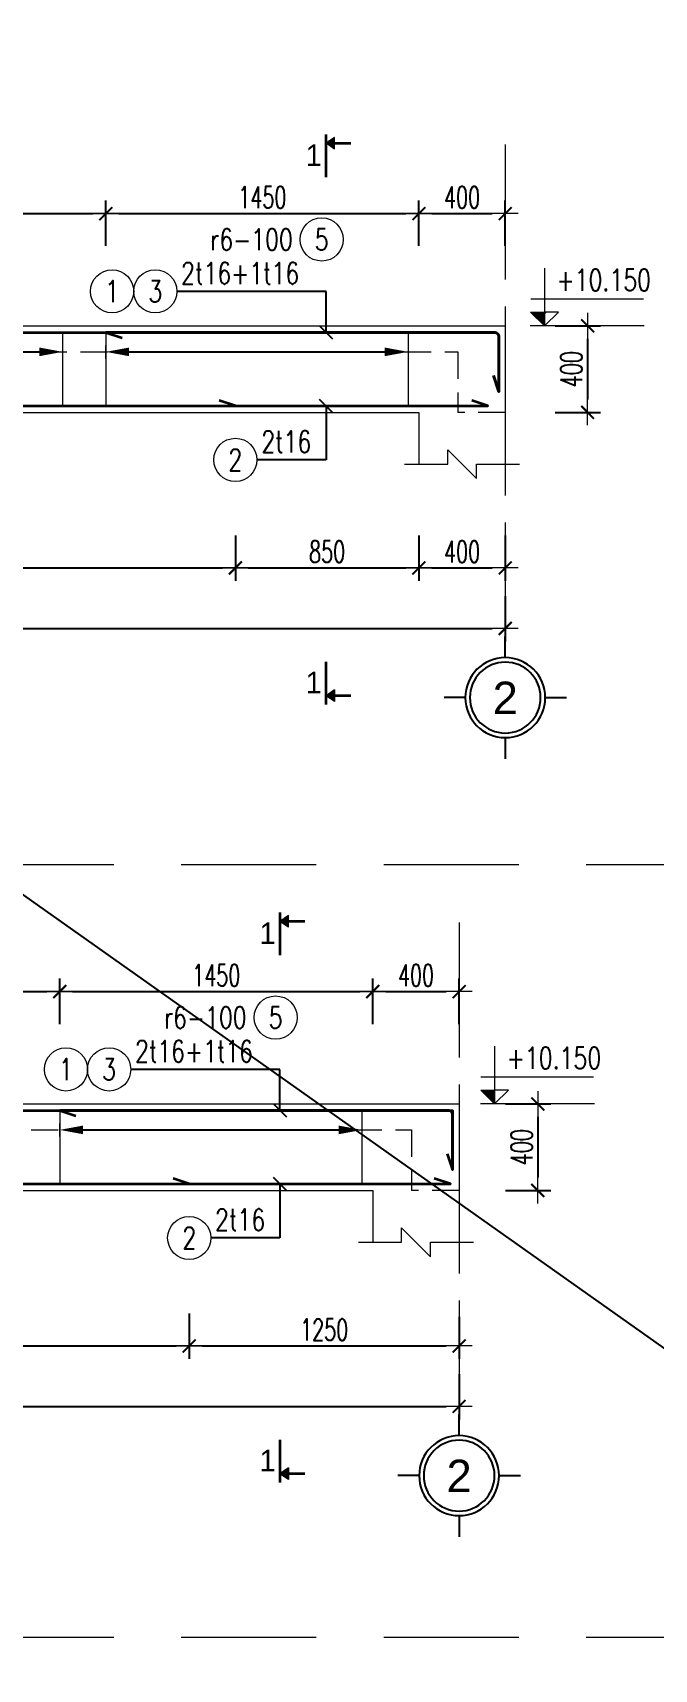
# Model space of a CAD drawing. Header units: millimetres. Extents: x -529861 to -223882, y -171969 to 61504.
# Drawn here: x -399570 to -396691, y -89836 to -82263 of the extents above; entities that cross this region are included whole.
import ezdxf
from ezdxf.enums import TextEntityAlignment as Align

# ---------------------------------------------------------------- set-up
doc = ezdxf.new("R2010")
doc.units = ezdxf.units.MM
doc.header["$LTSCALE"] = 5000
doc.linetypes.add('CENTER', pattern=[2, 1.25, -0.25, 0.25, -0.25])
doc.linetypes.add('HIDDEN', pattern=[0.375, 0.25, -0.125])
doc.layers.get('Defpoints').update_dxf_attribs({"color": 143})
for name, color, linetype, lineweight in [('dim', 8, 'Continuous', 18), ('kata_dim', 8, 'Continuous', 15), ('kata_grid', 8, 'CENTER', 5), ('kata_net khuat', 9, 'HIDDEN', 5), ('kata_net manh', 8, 'Continuous', 5), ('kata_net thay', 4, 'Continuous', 20), ('kata_text', 7, 'Continuous', 30), ('kata_thep chu', 1, 'Continuous', 35), ('kata_thep dai', 220, 'Continuous', 20), ('S-dims', 8, 'Continuous', 18)]:
    doc.layers.add(name, color=color, linetype=linetype, lineweight=lineweight)
doc.layers.add('KCS_Plotter', color=11, linetype='Continuous', plot=False)
doc.layers.add('text', color=255, linetype='Continuous')
doc.styles.add('AVANH', font='')
doc.styles.add('General text 1', font='')
doc.styles.add('kata_text', font='arial.ttf', dxfattribs={"width": 0.8})
doc.styles.add('vnsimpli', font='vnsimli.shx', dxfattribs={"width": 0.65})
doc.styles.get('AVANH').set_extended_font_data('.VnArialH')
doc.styles.get('General text 1').set_extended_font_data('.VnAvantH')
doc.dimstyles.new('kata_dim_40', dxfattribs={"dimscale": 40, "dimtxt": 2.5, "dimasz": 1.5, "dimexe": 1.5, "dimexo": 2.5, "dimtad": 1, "dimdec": 0, "dimzin": 0, "dimdsep": 46, "dimtxsty": 'vnsimpli', "dimblk": 'kata_block_ArchTick', "dimcen": 0.09, "dimdle": 1.2, "dimclrd": 8, "dimclre": 8, "dimclrt": 3, "dimadec": 0, "dimazin": 0, "dimtfac": 1, "dimtdec": 0, "dimtix": 1, "dimtofl": 0, "dimtmove": 0, "dimatfit": 3, "dimfxl": 3.75, "dimfxlon": 1, "dimtolj": 1, "dimtzin": 0, "dimarcsym": 0})
doc.dimstyles.new('kata_rai_thep', dxfattribs={"dimtxt": 2, "dimasz": 1, "dimexe": 0, "dimexo": 0, "dimtad": 1, "dimdec": 0, "dimzin": 12, "dimdsep": 46, "dimtxsty": 'kata_text', "dimblk": 'kata_block_RUNTIC', "dimcen": 0, "dimse1": 1, "dimse2": 1, "dimclrd": 6, "dimclre": 6, "dimclrt": 7, "dimadec": 0, "dimazin": 3, "dimtfac": 1, "dimtdec": 0, "dimtmove": 2, "dimatfit": 3, "dimldrblk": 'kata_block_LEADERTIC', "dimfxl": 1, "dimtolj": 1, "dimtzin": 0, "dimlwd": -1, "dimlwe": -1, "dimarcsym": 0})

# ---------------------------------------------------------------- blocks, each defined once
blk = doc.blocks.new('kata_block_ArchTick')
at = {"color": 8}
blk.add_line((1, 0), (-1, 0), dxfattribs=at)
at = {"color": 8, "const_width": 0.15}
blk.add_lwpolyline([(-0.5, -0.5), (0.5, 0.5)], dxfattribs=at)
blk = doc.blocks.new('*D439')
at = {"layer": 'Defpoints', "color": 0, "linetype": 'ByBlock', "ltscale": 1500, "transparency": 16777216}
for p in [(-397381.6, -83099.6), (-397781.6, -83619.6), (-397381.6, -83619.6)]:
    blk.add_point(p, dxfattribs=at)
at = {"layer": 'kata_dim', "color": 8, "linetype": 'ByBlock', "lineweight": -2, "ltscale": 1500, "transparency": 16777216}
for p, q in [((-397781.6, -83249.6), (-397781.6, -83039.6)), ((-397381.6, -83249.6), (-397381.6, -83039.6)), ((-397721.6, -83099.6), (-397441.6, -83099.6))]:
    blk.add_line(p, q, dxfattribs=at)
at = {"layer": 'kata_dim', "color": 8, "linetype": 'ByBlock', "lineweight": -2, "ltscale": 1500, "transparency": 16777216, "xscale": 60, "yscale": 60, "zscale": 60, "rotation": 180}
blk.add_blockref('kata_block_ArchTick', (-397781.6, -83099.6), dxfattribs=at)
at = {"layer": 'kata_dim', "color": 8, "linetype": 'ByBlock', "lineweight": -2, "ltscale": 1500, "transparency": 16777216, "xscale": 60, "yscale": 60, "zscale": 60}
blk.add_blockref('kata_block_ArchTick', (-397381.6, -83099.6), dxfattribs=at)
at = {"layer": 'kata_dim', "color": 3, "linetype": 'ByBlock', "ltscale": 1500, "transparency": 16777216, "insert": (-397581.6, -83024.6), "char_height": 100, "attachment_point": 5, "style": 'vnsimpli'}
blk.add_mtext('\\A1;400', dxfattribs=at)
blk = doc.blocks.new('*D441')
at = {"layer": 'Defpoints', "color": 0, "linetype": 'ByBlock', "ltscale": 1500, "transparency": 16777216}
for p in [(-399231.6, -83099.6), (-402031.6, -83619.6), (-399231.6, -83619.6)]:
    blk.add_point(p, dxfattribs=at)
at = {"layer": 'kata_dim', "color": 8, "linetype": 'ByBlock', "lineweight": -2, "ltscale": 1500, "transparency": 16777216}
for p, q in [((-402031.6, -83249.6), (-402031.6, -83039.6)), ((-399231.6, -83249.6), (-399231.6, -83039.6)), ((-401971.6, -83099.6), (-399291.6, -83099.6))]:
    blk.add_line(p, q, dxfattribs=at)
at = {"layer": 'kata_dim', "color": 8, "linetype": 'ByBlock', "lineweight": -2, "ltscale": 1500, "transparency": 16777216, "xscale": 60, "yscale": 60, "zscale": 60, "rotation": 180}
blk.add_blockref('kata_block_ArchTick', (-402031.6, -83099.6), dxfattribs=at)
at = {"layer": 'kata_dim', "color": 8, "linetype": 'ByBlock', "lineweight": -2, "ltscale": 1500, "transparency": 16777216, "xscale": 60, "yscale": 60, "zscale": 60}
blk.add_blockref('kata_block_ArchTick', (-399231.6, -83099.6), dxfattribs=at)
at = {"layer": 'kata_dim', "color": 3, "linetype": 'ByBlock', "ltscale": 1500, "transparency": 16777216, "insert": (-400631.6, -83024.6), "char_height": 100, "attachment_point": 5, "style": 'vnsimpli'}
blk.add_mtext('\\A1;2800', dxfattribs=at)
blk = doc.blocks.new('*D442')
at = {"layer": 'Defpoints', "color": 0, "linetype": 'ByBlock', "ltscale": 1500, "transparency": 16777216}
for p in [(-397781.6, -83099.6), (-399231.6, -83619.6), (-397781.6, -83619.6)]:
    blk.add_point(p, dxfattribs=at)
at = {"layer": 'kata_dim', "color": 8, "linetype": 'ByBlock', "lineweight": -2, "ltscale": 1500, "transparency": 16777216}
for p, q in [((-399231.6, -83249.6), (-399231.6, -83039.6)), ((-397781.6, -83249.6), (-397781.6, -83039.6)), ((-399171.6, -83099.6), (-397841.6, -83099.6))]:
    blk.add_line(p, q, dxfattribs=at)
at = {"layer": 'kata_dim', "color": 8, "linetype": 'ByBlock', "lineweight": -2, "ltscale": 1500, "transparency": 16777216, "xscale": 60, "yscale": 60, "zscale": 60, "rotation": 180}
blk.add_blockref('kata_block_ArchTick', (-399231.6, -83099.6), dxfattribs=at)
at = {"layer": 'kata_dim', "color": 8, "linetype": 'ByBlock', "lineweight": -2, "ltscale": 1500, "transparency": 16777216, "xscale": 60, "yscale": 60, "zscale": 60}
blk.add_blockref('kata_block_ArchTick', (-397781.6, -83099.6), dxfattribs=at)
at = {"layer": 'kata_dim', "color": 3, "linetype": 'ByBlock', "ltscale": 1500, "transparency": 16777216, "insert": (-398506.6, -83024.6), "char_height": 100, "attachment_point": 5, "style": 'vnsimpli'}
blk.add_mtext('\\A1;1450', dxfattribs=at)
blk = doc.blocks.new('*D443')
at = {"layer": 'Defpoints', "color": 0, "linetype": 'ByBlock', "ltscale": 1500, "transparency": 16777216}
for p in [(-397314.9, -83619.6), (-397314.9, -84019.6), (-396999.9, -84019.6)]:
    blk.add_point(p, dxfattribs=at)
at = {"layer": 'kata_dim', "color": 8, "linetype": 'ByBlock', "lineweight": -2, "ltscale": 1500, "transparency": 16777216}
for p, q in [((-397149.9, -83619.6), (-396939.9, -83619.6)), ((-396999.9, -83679.6), (-396999.9, -83959.6)), ((-397149.9, -84019.6), (-396939.9, -84019.6))]:
    blk.add_line(p, q, dxfattribs=at)
at = {"layer": 'kata_dim', "color": 8, "linetype": 'ByBlock', "lineweight": -2, "ltscale": 1500, "transparency": 16777216, "xscale": 60, "yscale": 60, "zscale": 60}
for p, rotation in [((-396999.9, -83619.6), 90), ((-396999.9, -84019.6), 270)]:
    blk.add_blockref('kata_block_ArchTick', p, dxfattribs=dict(at, rotation=rotation))
at = {"layer": 'kata_dim', "color": 3, "linetype": 'ByBlock', "ltscale": 1500, "transparency": 16777216, "insert": (-397074.9, -83819.6), "char_height": 100, "attachment_point": 5, "rotation": 90, "style": 'vnsimpli'}
blk.add_mtext('\\A1;400', dxfattribs=at)
blk = doc.blocks.new('kata_block_CT')
at = {"layer": 'S-dims', "linetype": 'ByBlock', "ltscale": 1500}
blk.add_hatch(color=256, dxfattribs=at).paths.add_polyline_path([(0, 1.6), (-1.61, 1.6), (0, 0)])
h = blk.add_hatch(dxfattribs=at)
h.set_pattern_fill('ANSI31', color=256, scale=1.406, style=0)
h.paths.add_polyline_path([(0, 1.6), (0, 0), (1.61, 1.6)])
for p, q in [((-1.59, 3.14), (11.47, 3.14)), ((11.56, 0), (-1.64, 0))]:
    blk.add_line(p, q, dxfattribs=at)
for points in [[(0, 6.69), (0, 0)], [(0, 0), (-1.61, 1.6), (0, 1.6)], [(0, 0), (1.61, 1.6), (0, 1.6)]]:
    blk.add_lwpolyline(points, dxfattribs=at)
at = {"layer": 'S-dims', "color": 3, "style": 'vnsimpli', "width": 0.75}
blk.add_attdef('CT', (1.41, 4.07), '', height=2.5, dxfattribs=at)
blk = doc.blocks.new('*D444')
at = {"layer": 'Defpoints', "color": 0, "linetype": 'ByBlock', "ltscale": 1500, "transparency": 16777216}
for p in [(-403881.6, -84019.6), (-397381.6, -84019.6), (-397381.6, -85019.6)]:
    blk.add_point(p, dxfattribs=at)
at = {"layer": 'kata_dim', "color": 8, "linetype": 'ByBlock', "lineweight": -2, "ltscale": 1500, "transparency": 16777216}
for p, q in [((-403881.6, -84869.6), (-403881.6, -85079.6)), ((-397381.6, -84869.6), (-397381.6, -85079.6)), ((-403821.6, -85019.6), (-397441.6, -85019.6))]:
    blk.add_line(p, q, dxfattribs=at)
at = {"layer": 'kata_dim', "color": 8, "linetype": 'ByBlock', "lineweight": -2, "ltscale": 1500, "transparency": 16777216, "xscale": 60, "yscale": 60, "zscale": 60, "rotation": 180}
blk.add_blockref('kata_block_ArchTick', (-403881.6, -85019.6), dxfattribs=at)
at = {"layer": 'kata_dim', "color": 8, "linetype": 'ByBlock', "lineweight": -2, "ltscale": 1500, "transparency": 16777216, "xscale": 60, "yscale": 60, "zscale": 60}
blk.add_blockref('kata_block_ArchTick', (-397381.6, -85019.6), dxfattribs=at)
at = {"layer": 'kata_dim', "color": 3, "linetype": 'ByBlock', "ltscale": 1500, "transparency": 16777216, "insert": (-400631.6, -84944.6), "char_height": 100, "attachment_point": 5, "style": 'vnsimpli'}
blk.add_mtext('\\A1;6500', dxfattribs=at)
blk = doc.blocks.new('*D447')
at = {"layer": 'Defpoints', "color": 0, "linetype": 'ByBlock', "ltscale": 1500, "transparency": 16777216}
for p in [(-402631.6, -84019.6), (-398631.6, -84019.6), (-398631.6, -84739.6)]:
    blk.add_point(p, dxfattribs=at)
at = {"layer": 'kata_dim', "color": 8, "linetype": 'ByBlock', "lineweight": -2, "ltscale": 1500, "transparency": 16777216}
for p, q in [((-402631.6, -84589.6), (-402631.6, -84799.6)), ((-398631.6, -84589.6), (-398631.6, -84799.6)), ((-402571.6, -84739.6), (-398691.6, -84739.6))]:
    blk.add_line(p, q, dxfattribs=at)
at = {"layer": 'kata_dim', "color": 8, "linetype": 'ByBlock', "lineweight": -2, "ltscale": 1500, "transparency": 16777216, "xscale": 60, "yscale": 60, "zscale": 60, "rotation": 180}
blk.add_blockref('kata_block_ArchTick', (-402631.6, -84739.6), dxfattribs=at)
at = {"layer": 'kata_dim', "color": 8, "linetype": 'ByBlock', "lineweight": -2, "ltscale": 1500, "transparency": 16777216, "xscale": 60, "yscale": 60, "zscale": 60}
blk.add_blockref('kata_block_ArchTick', (-398631.6, -84739.6), dxfattribs=at)
at = {"layer": 'kata_dim', "color": 3, "linetype": 'ByBlock', "ltscale": 1500, "transparency": 16777216, "insert": (-400631.6, -84664.6), "char_height": 100, "attachment_point": 5, "style": 'vnsimpli'}
blk.add_mtext('\\A1;4000', dxfattribs=at)
blk = doc.blocks.new('*D448')
at = {"layer": 'Defpoints', "color": 0, "linetype": 'ByBlock', "ltscale": 1500, "transparency": 16777216}
for p in [(-398631.6, -84019.6), (-397781.6, -84019.6), (-397781.6, -84739.6)]:
    blk.add_point(p, dxfattribs=at)
at = {"layer": 'kata_dim', "color": 8, "linetype": 'ByBlock', "lineweight": -2, "ltscale": 1500, "transparency": 16777216}
for p, q in [((-398631.6, -84589.6), (-398631.6, -84799.6)), ((-397781.6, -84589.6), (-397781.6, -84799.6)), ((-398571.6, -84739.6), (-397841.6, -84739.6))]:
    blk.add_line(p, q, dxfattribs=at)
at = {"layer": 'kata_dim', "color": 8, "linetype": 'ByBlock', "lineweight": -2, "ltscale": 1500, "transparency": 16777216, "xscale": 60, "yscale": 60, "zscale": 60, "rotation": 180}
blk.add_blockref('kata_block_ArchTick', (-398631.6, -84739.6), dxfattribs=at)
at = {"layer": 'kata_dim', "color": 8, "linetype": 'ByBlock', "lineweight": -2, "ltscale": 1500, "transparency": 16777216, "xscale": 60, "yscale": 60, "zscale": 60}
blk.add_blockref('kata_block_ArchTick', (-397781.6, -84739.6), dxfattribs=at)
at = {"layer": 'kata_dim', "color": 3, "linetype": 'ByBlock', "ltscale": 1500, "transparency": 16777216, "insert": (-398206.6, -84664.6), "char_height": 100, "attachment_point": 5, "style": 'vnsimpli'}
blk.add_mtext('\\A1;850', dxfattribs=at)
blk = doc.blocks.new('*D449')
at = {"layer": 'Defpoints', "color": 0, "linetype": 'ByBlock', "ltscale": 1500, "transparency": 16777216}
for p in [(-397781.6, -84019.6), (-397381.6, -84019.6), (-397381.6, -84739.6)]:
    blk.add_point(p, dxfattribs=at)
at = {"layer": 'kata_dim', "color": 8, "linetype": 'ByBlock', "lineweight": -2, "ltscale": 1500, "transparency": 16777216}
for p, q in [((-397781.6, -84589.6), (-397781.6, -84799.6)), ((-397381.6, -84589.6), (-397381.6, -84799.6)), ((-397721.6, -84739.6), (-397441.6, -84739.6))]:
    blk.add_line(p, q, dxfattribs=at)
at = {"layer": 'kata_dim', "color": 8, "linetype": 'ByBlock', "lineweight": -2, "ltscale": 1500, "transparency": 16777216, "xscale": 60, "yscale": 60, "zscale": 60, "rotation": 180}
blk.add_blockref('kata_block_ArchTick', (-397781.6, -84739.6), dxfattribs=at)
at = {"layer": 'kata_dim', "color": 8, "linetype": 'ByBlock', "lineweight": -2, "ltscale": 1500, "transparency": 16777216, "xscale": 60, "yscale": 60, "zscale": 60}
blk.add_blockref('kata_block_ArchTick', (-397381.6, -84739.6), dxfattribs=at)
at = {"layer": 'kata_dim', "color": 3, "linetype": 'ByBlock', "ltscale": 1500, "transparency": 16777216, "insert": (-397581.6, -84664.6), "char_height": 100, "attachment_point": 5, "style": 'vnsimpli'}
blk.add_mtext('\\A1;400', dxfattribs=at)
blk = doc.blocks.new('kata_block_GRID')
at = {"layer": 'dim', "color": 250, "linetype": 'Continuous', "lineweight": -3}
for p, q in [((0, 4.62), (0, 7.08)), ((-4.63, 0), (-7.09, 0)), ((4.63, 0), (7.09, 0)), ((0, -4.63), (0, -7.09))]:
    blk.add_line(p, q, dxfattribs=at)
at = {"layer": 'dim', "color": 250, "linetype": 'Continuous', "lineweight": -3, "extrusion": (0, 0, -1)}
blk.add_ellipse((0, 0), major_axis=(-4.63, 0), ratio=1, start_param=3.141414, end_param=9.424599, dxfattribs=at)
at = {"layer": 'dim', "color": 9, "linetype": 'Continuous', "lineweight": -3, "extrusion": (0, 0, -1)}
blk.add_ellipse((0, 0), major_axis=(-4.1, 0), ratio=1, start_param=3.140844, end_param=9.424029, dxfattribs=at)
at = {"layer": 'text', "color": 33, "style": 'AVANH'}
blk.add_attdef('GRID', text='', height=3.75, dxfattribs=at).set_placement((0, 0), align=Align.MIDDLE)
blk = doc.blocks.new('kata_block_RUNTIC')
at = {"layer": 'kata_dim', "color": 6}
blk.add_line((0, 0.75), (0, -0.75), dxfattribs=at)
blk.add_lwpolyline([(0, 0, 0, 1, 0), (-2.7, 0, 1, 1, 0)], format="xyseb", dxfattribs=at)
blk = doc.blocks.new('*D451')
at = {"layer": 'Defpoints', "color": 6, "linetype": 'ByBlock', "ltscale": 1500, "transparency": 16777216}
blk.add_line((-401791.6, -83739.6), (-399471.6, -83739.6), dxfattribs=at)
at = {"layer": 'Defpoints', "color": 0, "linetype": 'ByBlock', "ltscale": 1500, "transparency": 16777216}
for p in [(-401831.6, -83739.6), (-399431.6, -83739.6), (-399431.6, -83739.6)]:
    blk.add_point(p, dxfattribs=at)
at = {"layer": 'Defpoints', "color": 6, "linetype": 'ByBlock', "ltscale": 1500, "transparency": 16777216, "xscale": 40, "yscale": 40, "zscale": 40, "rotation": 180}
blk.add_blockref('kata_block_RUNTIC', (-401831.6, -83739.6), dxfattribs=at)
at = {"layer": 'Defpoints', "color": 6, "linetype": 'ByBlock', "ltscale": 1500, "transparency": 16777216, "xscale": 40, "yscale": 40, "zscale": 40}
blk.add_blockref('kata_block_RUNTIC', (-399431.6, -83739.6), dxfattribs=at)
blk = doc.blocks.new('kata_block_LEADERTIC')
at = {"layer": 'kata_dim', "color": 6}
blk.add_lwpolyline([(0, 0, 0, 1, 0), (-2.7, 0, 1, 1, 0)], format="xyseb", dxfattribs=at)
blk = doc.blocks.new('*D452')
at = {"layer": 'Defpoints', "color": 6, "linetype": 'ByBlock', "ltscale": 1500, "transparency": 16777216}
blk.add_line((-399191.6, -83739.6), (-397871.6, -83739.6), dxfattribs=at)
at = {"layer": 'Defpoints', "color": 0, "linetype": 'ByBlock', "ltscale": 1500, "transparency": 16777216}
for p in [(-399231.6, -83739.6), (-397831.6, -83739.6), (-397831.6, -83739.6)]:
    blk.add_point(p, dxfattribs=at)
at = {"layer": 'Defpoints', "color": 6, "linetype": 'ByBlock', "ltscale": 1500, "transparency": 16777216, "xscale": 40, "yscale": 40, "zscale": 40, "rotation": 180}
blk.add_blockref('kata_block_RUNTIC', (-399231.6, -83739.6), dxfattribs=at)
at = {"layer": 'Defpoints', "color": 6, "linetype": 'ByBlock', "ltscale": 1500, "transparency": 16777216, "xscale": 40, "yscale": 40, "zscale": 40}
blk.add_blockref('kata_block_RUNTIC', (-397831.6, -83739.6), dxfattribs=at)
blk = doc.blocks.new('*U66')
for centre in [(-7.5, 0), (-2.5, 0)]:
    blk.add_circle(centre, 2.5)
at = {"layer": 'kata_text', "color": 3, "style": 'vnsimpli', "width": 0.75}
blk.add_attdef('DK1', (0.5, 0.85), '', height=2.5, dxfattribs=at)
at = {"layer": 'kata_text', "color": 7, "style": 'vnsimpli', "width": 0.75}
for tag, p in [('SH1', (-7.5, 0)), ('SH2', (-2.5, 0))]:
    blk.add_attdef(tag, text='', height=2.5, dxfattribs=at).set_placement(p, align=Align.MIDDLE)
blk = doc.blocks.new('*U68')
blk.add_circle((-2.5, 0), 2.5)
at = {"layer": 'kata_text', "color": 3, "style": 'vnsimpli', "width": 0.75}
blk.add_attdef('DK1', (0.5, 0.85), '', height=2.5, dxfattribs=at)
at = {"layer": 'kata_text', "color": 7, "style": 'vnsimpli', "width": 0.75}
blk.add_attdef('SH2', text='', height=2.5, dxfattribs=at).set_placement((-2.5, 0), align=Align.MIDDLE)
blk = doc.blocks.new('*U87')
blk.add_circle((2.5, 0), 2.5)
at = {"layer": 'kata_text', "color": 3, "style": 'vnsimpli', "width": 0.75}
blk.add_attdef('DKKC2', text='', height=2.5, dxfattribs=at).set_placement((-0.85, -1.25), align=Align.RIGHT)
at = {"layer": 'kata_text', "color": 7, "style": 'vnsimpli', "width": 0.75}
blk.add_attdef('SH3', text='', height=2.5, dxfattribs=at).set_placement((2.5, 0), align=Align.MIDDLE)
blk = doc.blocks.new('kata_block_SECBAL')
blk.add_hatch(color=2).paths.add_polyline_path([(0.99, 3.81), (0, 3.13), (0.99, 2.46)])
at = {"color": 2}
for p, q in [((0.99, 3.81), (0, 3.13)), ((0.99, 2.46), (0.99, 3.81)), ((0.99, 2.46), (0, 3.13))]:
    blk.add_line(p, q, dxfattribs=at)
at = {"color": 2, "const_width": 0.3}
for points in [[(0, -0.8), (0, 4.16)], [(0.99, 3.13), (2.89, 3.13)]]:
    blk.add_lwpolyline(points, dxfattribs=at)
at = {"color": 2, "linetype": 'ByBlock', "lineweight": -2, "style": 'General text 1'}
blk.add_attdef('DETAIL', text='', height=2.5, dxfattribs=at).set_placement((-0.5, 1.75), align=Align.MIDDLE_RIGHT)
blk = doc.blocks.new('*U88')
blk.add_hatch(color=2).paths.add_polyline_path([(0.99, -0.45), (0, 0.22), (0.99, 0.9)])
at = {"color": 2}
for p, q in [((0.99, 0.9), (0, 0.22)), ((0.99, -0.45), (0, 0.22)), ((0.99, 0.9), (0.99, -0.45))]:
    blk.add_line(p, q, dxfattribs=at)
at = {"color": 2, "const_width": 0.3}
for points in [[(0, 4.16), (0, -0.8)], [(0.99, 0.22), (2.89, 0.22)]]:
    blk.add_lwpolyline(points, dxfattribs=at)
at = {"color": 2, "linetype": 'ByBlock', "lineweight": -2, "style": 'General text 1'}
blk.add_attdef('DETAIL', text='', height=2.5, dxfattribs=at).set_placement((-0.5, 1.75), align=Align.MIDDLE_RIGHT)
blk = doc.blocks.new('*D463')
at = {"layer": 'Defpoints', "color": 0, "linetype": 'ByBlock', "ltscale": 1500, "transparency": 16777216}
for p in [(-397595.2, -86700.2), (-397995.2, -87220.2), (-397595.2, -87220.2)]:
    blk.add_point(p, dxfattribs=at)
at = {"layer": 'kata_dim', "color": 8, "linetype": 'ByBlock', "lineweight": -2, "ltscale": 1500, "transparency": 16777216}
for p, q in [((-397995.2, -86850.2), (-397995.2, -86640.2)), ((-397595.2, -86850.2), (-397595.2, -86640.2)), ((-397935.2, -86700.2), (-397655.2, -86700.2))]:
    blk.add_line(p, q, dxfattribs=at)
at = {"layer": 'kata_dim', "color": 8, "linetype": 'ByBlock', "lineweight": -2, "ltscale": 1500, "transparency": 16777216, "xscale": 60, "yscale": 60, "zscale": 60, "rotation": 180}
blk.add_blockref('kata_block_ArchTick', (-397995.2, -86700.2), dxfattribs=at)
at = {"layer": 'kata_dim', "color": 8, "linetype": 'ByBlock', "lineweight": -2, "ltscale": 1500, "transparency": 16777216, "xscale": 60, "yscale": 60, "zscale": 60}
blk.add_blockref('kata_block_ArchTick', (-397595.2, -86700.2), dxfattribs=at)
at = {"layer": 'kata_dim', "color": 3, "linetype": 'ByBlock', "ltscale": 1500, "transparency": 16777216, "insert": (-397795.2, -86625.2), "char_height": 100, "attachment_point": 5, "style": 'vnsimpli'}
blk.add_mtext('\\A1;400', dxfattribs=at)
blk = doc.blocks.new('*D465')
at = {"layer": 'Defpoints', "color": 0, "linetype": 'ByBlock', "ltscale": 1500, "transparency": 16777216}
for p in [(-399445.2, -86700.2), (-401485.2, -87220.2), (-399445.2, -87220.2)]:
    blk.add_point(p, dxfattribs=at)
at = {"layer": 'kata_dim', "color": 8, "linetype": 'ByBlock', "lineweight": -2, "ltscale": 1500, "transparency": 16777216}
for p, q in [((-401485.2, -86850.2), (-401485.2, -86640.2)), ((-399445.2, -86850.2), (-399445.2, -86640.2)), ((-401425.2, -86700.2), (-399505.2, -86700.2))]:
    blk.add_line(p, q, dxfattribs=at)
at = {"layer": 'kata_dim', "color": 8, "linetype": 'ByBlock', "lineweight": -2, "ltscale": 1500, "transparency": 16777216, "xscale": 60, "yscale": 60, "zscale": 60, "rotation": 180}
blk.add_blockref('kata_block_ArchTick', (-401485.2, -86700.2), dxfattribs=at)
at = {"layer": 'kata_dim', "color": 8, "linetype": 'ByBlock', "lineweight": -2, "ltscale": 1500, "transparency": 16777216, "xscale": 60, "yscale": 60, "zscale": 60}
blk.add_blockref('kata_block_ArchTick', (-399445.2, -86700.2), dxfattribs=at)
at = {"layer": 'kata_dim', "color": 3, "linetype": 'ByBlock', "ltscale": 1500, "transparency": 16777216, "insert": (-400465.2, -86625.2), "char_height": 100, "attachment_point": 5, "style": 'vnsimpli'}
blk.add_mtext('\\A1;2040', dxfattribs=at)
blk = doc.blocks.new('*D466')
at = {"layer": 'Defpoints', "color": 0, "linetype": 'ByBlock', "ltscale": 1500, "transparency": 16777216}
for p in [(-397995.2, -86700.2), (-399445.2, -87220.2), (-397995.2, -87220.2)]:
    blk.add_point(p, dxfattribs=at)
at = {"layer": 'kata_dim', "color": 8, "linetype": 'ByBlock', "lineweight": -2, "ltscale": 1500, "transparency": 16777216}
for p, q in [((-399445.2, -86850.2), (-399445.2, -86640.2)), ((-397995.2, -86850.2), (-397995.2, -86640.2)), ((-399385.2, -86700.2), (-398055.2, -86700.2))]:
    blk.add_line(p, q, dxfattribs=at)
at = {"layer": 'kata_dim', "color": 8, "linetype": 'ByBlock', "lineweight": -2, "ltscale": 1500, "transparency": 16777216, "xscale": 60, "yscale": 60, "zscale": 60, "rotation": 180}
blk.add_blockref('kata_block_ArchTick', (-399445.2, -86700.2), dxfattribs=at)
at = {"layer": 'kata_dim', "color": 8, "linetype": 'ByBlock', "lineweight": -2, "ltscale": 1500, "transparency": 16777216, "xscale": 60, "yscale": 60, "zscale": 60}
blk.add_blockref('kata_block_ArchTick', (-397995.2, -86700.2), dxfattribs=at)
at = {"layer": 'kata_dim', "color": 3, "linetype": 'ByBlock', "ltscale": 1500, "transparency": 16777216, "insert": (-398720.2, -86625.2), "char_height": 100, "attachment_point": 5, "style": 'vnsimpli'}
blk.add_mtext('\\A1;1450', dxfattribs=at)
blk = doc.blocks.new('*D467')
at = {"layer": 'Defpoints', "color": 0, "linetype": 'ByBlock', "ltscale": 1500, "transparency": 16777216}
for p in [(-397533.9, -87220.2), (-397533.9, -87620.2), (-397231, -87620.2)]:
    blk.add_point(p, dxfattribs=at)
at = {"layer": 'kata_dim', "color": 8, "linetype": 'ByBlock', "lineweight": -2, "ltscale": 1500, "transparency": 16777216}
for p, q in [((-397381, -87220.2), (-397171, -87220.2)), ((-397231, -87280.2), (-397231, -87560.2)), ((-397381, -87620.2), (-397171, -87620.2))]:
    blk.add_line(p, q, dxfattribs=at)
at = {"layer": 'kata_dim', "color": 8, "linetype": 'ByBlock', "lineweight": -2, "ltscale": 1500, "transparency": 16777216, "xscale": 60, "yscale": 60, "zscale": 60}
for p, rotation in [((-397231, -87220.2), 90), ((-397231, -87620.2), 270)]:
    blk.add_blockref('kata_block_ArchTick', p, dxfattribs=dict(at, rotation=rotation))
at = {"layer": 'kata_dim', "color": 3, "linetype": 'ByBlock', "ltscale": 1500, "transparency": 16777216, "insert": (-397306, -87420.2), "char_height": 100, "attachment_point": 5, "rotation": 90, "style": 'vnsimpli'}
blk.add_mtext('\\A1;400', dxfattribs=at)
blk = doc.blocks.new('*D468')
at = {"layer": 'Defpoints', "color": 0, "linetype": 'ByBlock', "ltscale": 1500, "transparency": 16777216}
for p in [(-404095.2, -87620.2), (-397595.2, -87620.2), (-397595.2, -88620.2)]:
    blk.add_point(p, dxfattribs=at)
at = {"layer": 'kata_dim', "color": 8, "linetype": 'ByBlock', "lineweight": -2, "ltscale": 1500, "transparency": 16777216}
for p, q in [((-404095.2, -88470.2), (-404095.2, -88680.2)), ((-397595.2, -88470.2), (-397595.2, -88680.2)), ((-404035.2, -88620.2), (-397655.2, -88620.2))]:
    blk.add_line(p, q, dxfattribs=at)
at = {"layer": 'kata_dim', "color": 8, "linetype": 'ByBlock', "lineweight": -2, "ltscale": 1500, "transparency": 16777216, "xscale": 60, "yscale": 60, "zscale": 60, "rotation": 180}
blk.add_blockref('kata_block_ArchTick', (-404095.2, -88620.2), dxfattribs=at)
at = {"layer": 'kata_dim', "color": 8, "linetype": 'ByBlock', "lineweight": -2, "ltscale": 1500, "transparency": 16777216, "xscale": 60, "yscale": 60, "zscale": 60}
blk.add_blockref('kata_block_ArchTick', (-397595.2, -88620.2), dxfattribs=at)
at = {"layer": 'kata_dim', "color": 3, "linetype": 'ByBlock', "ltscale": 1500, "transparency": 16777216, "insert": (-400845.2, -88545.2), "char_height": 100, "attachment_point": 5, "style": 'vnsimpli'}
blk.add_mtext('\\A1;6500', dxfattribs=at)
blk = doc.blocks.new('*D457')
at = {"layer": 'Defpoints', "color": 0, "linetype": 'ByBlock', "ltscale": 1500, "transparency": 16777216}
for p in [(-402845.2, -87620.2), (-398845.2, -87620.2), (-398845.2, -88340.2)]:
    blk.add_point(p, dxfattribs=at)
at = {"layer": 'kata_dim', "color": 8, "linetype": 'ByBlock', "lineweight": -2, "ltscale": 1500, "transparency": 16777216}
for p, q in [((-402845.2, -88190.2), (-402845.2, -88400.2)), ((-398845.2, -88190.2), (-398845.2, -88400.2)), ((-402785.2, -88340.2), (-398905.2, -88340.2))]:
    blk.add_line(p, q, dxfattribs=at)
at = {"layer": 'kata_dim', "color": 8, "linetype": 'ByBlock', "lineweight": -2, "ltscale": 1500, "transparency": 16777216, "xscale": 60, "yscale": 60, "zscale": 60, "rotation": 180}
blk.add_blockref('kata_block_ArchTick', (-402845.2, -88340.2), dxfattribs=at)
at = {"layer": 'kata_dim', "color": 8, "linetype": 'ByBlock', "lineweight": -2, "ltscale": 1500, "transparency": 16777216, "xscale": 60, "yscale": 60, "zscale": 60}
blk.add_blockref('kata_block_ArchTick', (-398845.2, -88340.2), dxfattribs=at)
at = {"layer": 'kata_dim', "color": 3, "linetype": 'ByBlock', "ltscale": 1500, "transparency": 16777216, "insert": (-400845.2, -88265.2), "char_height": 100, "attachment_point": 5, "style": 'vnsimpli'}
blk.add_mtext('\\A1;4000', dxfattribs=at)
blk = doc.blocks.new('*D458')
at = {"layer": 'Defpoints', "color": 0, "linetype": 'ByBlock', "ltscale": 1500, "transparency": 16777216}
for p in [(-398845.2, -87620.2), (-397595.2, -88106), (-397595.2, -88340.2)]:
    blk.add_point(p, dxfattribs=at)
at = {"layer": 'kata_dim', "color": 8, "linetype": 'ByBlock', "lineweight": -2, "ltscale": 1500, "transparency": 16777216}
for p, q in [((-398845.2, -88190.2), (-398845.2, -88400.2)), ((-397595.2, -88206), (-397595.2, -88400.2)), ((-398785.2, -88340.2), (-397655.2, -88340.2))]:
    blk.add_line(p, q, dxfattribs=at)
at = {"layer": 'kata_dim', "color": 8, "linetype": 'ByBlock', "lineweight": -2, "ltscale": 1500, "transparency": 16777216, "xscale": 60, "yscale": 60, "zscale": 60, "rotation": 180}
blk.add_blockref('kata_block_ArchTick', (-398845.2, -88340.2), dxfattribs=at)
at = {"layer": 'kata_dim', "color": 8, "linetype": 'ByBlock', "lineweight": -2, "ltscale": 1500, "transparency": 16777216, "xscale": 60, "yscale": 60, "zscale": 60}
blk.add_blockref('kata_block_ArchTick', (-397595.2, -88340.2), dxfattribs=at)
at = {"layer": 'kata_dim', "color": 3, "linetype": 'ByBlock', "ltscale": 1500, "transparency": 16777216, "insert": (-398220.2, -88265.2), "char_height": 100, "attachment_point": 5, "style": 'vnsimpli'}
blk.add_mtext('\\A1;1250', dxfattribs=at)
blk = doc.blocks.new('*D461')
at = {"layer": 'Defpoints', "color": 6, "linetype": 'ByBlock', "ltscale": 1500, "transparency": 16777216}
blk.add_line((-399405.2, -87340.2), (-398085.2, -87340.2), dxfattribs=at)
at = {"layer": 'Defpoints', "color": 0, "linetype": 'ByBlock', "ltscale": 1500, "transparency": 16777216}
for p in [(-399445.2, -87340.2), (-398045.2, -87340.2), (-398045.2, -87340.2)]:
    blk.add_point(p, dxfattribs=at)
at = {"layer": 'Defpoints', "color": 6, "linetype": 'ByBlock', "ltscale": 1500, "transparency": 16777216, "xscale": 40, "yscale": 40, "zscale": 40, "rotation": 180}
blk.add_blockref('kata_block_RUNTIC', (-399445.2, -87340.2), dxfattribs=at)
at = {"layer": 'Defpoints', "color": 6, "linetype": 'ByBlock', "ltscale": 1500, "transparency": 16777216, "xscale": 40, "yscale": 40, "zscale": 40}
blk.add_blockref('kata_block_RUNTIC', (-398045.2, -87340.2), dxfattribs=at)

msp = doc.modelspace()

# ---------------------------------------------------------------- linework, layer by layer
at = {"layer": 'kata_dim', "linetype": 'ByBlock', "ltscale": 1500}
for points in [[(-397848.27, -84259.6), (-397648.27, -84259.6), (-397648.27, -84192.94), (-397514.93, -84326.27), (-397514.93, -84259.6), (-397314.93, -84259.6)], [(-398061.89, -87860.22), (-397861.89, -87860.22), (-397861.89, -87793.55), (-397728.56, -87926.88), (-397728.56, -87860.22), (-397528.56, -87860.22)]]:
    msp.add_lwpolyline(points, dxfattribs=at)
at = {"layer": 'kata_grid', "ltscale": 0.1}
for p, q in [((-397381.6, -82779.6), (-397381.6, -85059.6)), ((-397595.23, -86380.22), (-397595.23, -88660.22))]:
    msp.add_line(p, q, dxfattribs=at)
at = {"layer": 'kata_net khuat', "ltscale": 0.1}
for p, q in [((-397781.6, -83619.6), (-397381.6, -83619.6)), ((-397381.6, -84019.6), (-397601.6, -84019.6)), ((-397995.23, -87220.22), (-397595.23, -87220.22)), ((-397595.23, -87620.22), (-397815.23, -87620.22))]:
    msp.add_line(p, q, dxfattribs=at)
at = {"layer": 'kata_net khuat', "ltscale": 0.5}
for p, q in [((-404506.87, -86111.61), (-387244.37, -86111.61)), ((-404506.87, -89687.77), (-387244.37, -89687.77))]:
    msp.add_line(p, q, dxfattribs=at)
at = {"layer": 'kata_net khuat', "ltscale": 0.1}
for points in [[(-403661.6, -84019.6), (-403661.6, -83739.6), (-397601.6, -83739.6), (-397601.6, -84019.6)], [(-401265.23, -87340.22), (-397815.23, -87340.22), (-397815.23, -87620.22)]]:
    msp.add_lwpolyline(points, dxfattribs=at)
at = {"layer": 'kata_net thay', "linetype": 'ByBlock', "ltscale": 1500}
for points in [[(-403881.6, -84259.6), (-403881.6, -84019.6), (-403881.6, -84019.6), (-403881.6, -83619.6), (-397381.6, -83619.6), (-397381.6, -84019.6), (-397381.6, -84019.6), (-397381.6, -84259.6)], [(-403481.6, -84259.6), (-403481.6, -84019.6), (-397781.6, -84019.6), (-397781.6, -84259.6)], [(-401485.23, -87220.22), (-397595.23, -87220.22), (-397595.23, -87620.22), (-397595.23, -87620.22), (-397595.23, -87860.22)], [(-403695.23, -87860.22), (-403695.23, -87620.22), (-397995.23, -87620.22), (-397995.23, -87860.22)]]:
    msp.add_lwpolyline(points, dxfattribs=at)
at = {"layer": 'kata_thep chu', "linetype": 'ByBlock', "ltscale": 1500}
for points in [[(-403826.6, -83849.6), (-403851.6, -83924.6), (-403851.6, -83669.6, -0.4142136), (-403831.6, -83649.6), (-397431.6, -83649.6, -0.4142136), (-397411.6, -83669.6), (-397411.6, -83924.6), (-397436.6, -83849.6)], [(-397436.6, -83849.6), (-397411.6, -83924.6), (-397411.6, -83669.6, 0.4142136), (-397431.6, -83649.6), (-399231.6, -83649.6), (-399156.6, -83674.6)], [(-397650.23, -87450.22), (-397625.23, -87525.22), (-397625.23, -87270.22, 0.4142136), (-397645.23, -87250.22), (-399445.23, -87250.22), (-399370.23, -87275.22)]]:
    msp.add_lwpolyline(points, format="xyb", dxfattribs=at)
for points in [[(-403726.6, -83964.6), (-403801.6, -83989.6), (-397461.6, -83989.6), (-397536.6, -83964.6)], [(-402556.6, -83964.6), (-402631.6, -83989.6), (-398631.6, -83989.6), (-398706.6, -83964.6)], [(-404065.23, -87555.22), (-404065.23, -87280.22), (-404065.23, -87280.22), (-401480.71, -87280.22), (-401300.71, -87250.22), (-397625.23, -87250.22), (-397625.23, -87250.22), (-397625.23, -87525.22)], [(-403980.23, -87565.22), (-404055.23, -87590.22), (-397635.23, -87590.22), (-397710.23, -87565.22)], [(-402770.23, -87565.22), (-402845.23, -87590.22), (-398845.23, -87590.22), (-398920.23, -87565.22)]]:
    msp.add_lwpolyline(points, dxfattribs=at)
at = {"layer": 'kata_thep dai', "linetype": 'ByBlock', "ltscale": 30}
for p, q in [((-399431.6, -83646.6), (-399431.6, -83992.6)), ((-399231.6, -83646.6), (-399231.6, -83992.6)), ((-397831.6, -83646.6), (-397831.6, -83992.6)), ((-399445.23, -87247.22), (-399445.23, -87593.22)), ((-398045.23, -87247.22), (-398045.23, -87593.22))]:
    msp.add_line(p, q, dxfattribs=at)
at = {"layer": 'KCS_Plotter', "linetype": 'ByBlock', "ltscale": 1500}
msp.add_line((-405256.87, -82262.77), (-384256.87, -97112.77), dxfattribs=at)

# ---------------------------------------------------------------- block references
at = {"layer": 'kata_dim', "color": 2, "linetype": 'ByBlock', "ltscale": 1500, "xscale": 40, "yscale": 40, "zscale": 40}
for name, p in [('kata_block_SECBAL', (-398211.6, -82899.6)), ('*U88', (-398211.6, -85339.6)), ('kata_block_SECBAL', (-398425.23, -86500.22)), ('*U88', (-398425.23, -88940.22))]:
    msp.add_blockref(name, p, dxfattribs=at).add_auto_attribs({'DETAIL': '1'})
at = {"layer": 'kata_dim', "linetype": 'ByBlock', "ltscale": 1500, "xscale": 40, "yscale": 40, "zscale": 40}
for p in [(-397381.6, -85339.6), (-397595.23, -88940.22)]:
    msp.add_blockref('kata_block_GRID', p, dxfattribs=at).add_auto_attribs({'GRID': '2'})
at = {"layer": 'kata_net manh', "linetype": 'ByBlock', "ltscale": 1500, "xscale": 40, "yscale": 40, "zscale": 40}
for name, p, values in [('*U87', (-398331.6, -83219.6), {'SH3': '5', 'DKKC2': 'r6-100'}), ('*U66', (-398902.6, -83459.6), {'SH1': '1', 'SH2': '3', 'DK1': '2t16+1t16'}), ('*U68', (-398531.6, -84239.6), {'SH2': '2', 'DK1': '2t16'}), ('*U87', (-398545.23, -86820.22), {'SH3': '5', 'DKKC2': 'r6-100'}), ('*U66', (-399116.23, -87060.22), {'SH1': '1', 'SH2': '3', 'DK1': '2t16+1t16'}), ('*U68', (-398745.23, -87840.22), {'SH2': '2', 'DK1': '2t16'})]:
    msp.add_blockref(name, p, dxfattribs=at).add_auto_attribs(values)
at = {"layer": 'kata_text', "linetype": 'ByBlock', "ltscale": 1500}
ref = msp.add_blockref('kata_block_CT', (-397199.94, -83619.6), dxfattribs=dict(at, xscale=40, yscale=40, zscale=40))
ref.add_attrib('CT', '+10.150', (-397143.55, -83456.87), dxfattribs={"layer": '0', "color": 3, "height": 100, "style": 'vnsimpli', "width": 0.75})
ref = msp.add_blockref('kata_block_CT', (-397430.98, -87220.22), dxfattribs=dict(at, xscale=40, yscale=40, zscale=40))
ref.add_attrib('CT', '+10.150', (-397374.6, -87057.49), dxfattribs={"layer": '0', "color": 3, "height": 100, "style": 'vnsimpli', "width": 0.75})

# ---------------------------------------------------------------- dimensions: what is measured, and where the dimension line sits
at = {"layer": 'Defpoints', "linetype": 'ByBlock', "ltscale": 1500}
for p1, p2, picture, middle in [((-401831.6, -83739.6), (-399431.6, -83739.6), '*D451', (-400631.6, -83739.6)), ((-399231.6, -83739.6), (-397831.6, -83739.6), '*D452', (-398531.6, -83739.6)), ((-399445.23, -87340.22), (-398045.23, -87340.22), '*D461', (-398745.23, -87340.22))]:
    dim = msp.add_aligned_dim(p1=p1, p2=p2, distance=0, text=' ', dimstyle='kata_rai_thep', override={"dimscale": 40}, dxfattribs=at)
    dim.commit()
    dim.dimension.update_dxf_attribs({"geometry": picture, "text_midpoint": middle})
at = {"layer": 'kata_dim', "linetype": 'ByBlock', "ltscale": 1500}
for base, p1, p2, picture, middle in [((-399231.6, -83099.6), (-402031.6, -83619.6), (-399231.6, -83619.6), '*D441', (-400631.6, -83024.6)), ((-397781.6, -83099.6), (-399231.6, -83619.6), (-397781.6, -83619.6), '*D442', (-398506.6, -83024.6)), ((-397381.6, -83099.6), (-397781.6, -83619.6), (-397381.6, -83619.6), '*D439', (-397581.6, -83024.6)), ((-397381.6, -85019.6), (-403881.6, -84019.6), (-397381.6, -84019.6), '*D444', (-400631.6, -84944.6)), ((-398631.6, -84739.6), (-402631.6, -84019.6), (-398631.6, -84019.6), '*D447', (-400631.6, -84664.6)), ((-397781.6, -84739.6), (-398631.6, -84019.6), (-397781.6, -84019.6), '*D448', (-398206.6, -84664.6)), ((-397381.6, -84739.6), (-397781.6, -84019.6), (-397381.6, -84019.6), '*D449', (-397581.6, -84664.6)), ((-399445.23, -86700.22), (-401485.23, -87220.22), (-399445.23, -87220.22), '*D465', (-400465.23, -86625.22)), ((-397995.23, -86700.22), (-399445.23, -87220.22), (-397995.23, -87220.22), '*D466', (-398720.23, -86625.22)), ((-397595.23, -86700.22), (-397995.23, -87220.22), (-397595.23, -87220.22), '*D463', (-397795.23, -86625.22)), ((-397595.23, -88620.22), (-404095.23, -87620.22), (-397595.23, -87620.22), '*D468', (-400845.23, -88545.22)), ((-398845.23, -88340.22), (-402845.23, -87620.22), (-398845.23, -87620.22), '*D457', (-400845.23, -88265.22)), ((-397595.23, -88340.22), (-398845.23, -87620.22), (-397595.23, -88105.95), '*D458', (-398220.23, -88265.22))]:
    dim = msp.add_linear_dim(base=base, p1=p1, p2=p2, dimstyle='kata_dim_40', dxfattribs=at)
    dim.commit()
    dim.dimension.update_dxf_attribs({"geometry": picture, "text_midpoint": middle})
for base, p1, p2, picture, middle in [((-396999.94, -84019.6), (-397314.93, -83619.6), (-397314.93, -84019.6), '*D443', (-397074.94, -83819.6)), ((-397230.98, -87620.22), (-397533.89, -87220.22), (-397533.89, -87620.22), '*D467', (-397305.98, -87420.22))]:
    dim = msp.add_linear_dim(base=base, p1=p1, p2=p2, angle=270, dimstyle='kata_dim_40', dxfattribs=at)
    dim.commit()
    dim.dimension.update_dxf_attribs({"geometry": picture, "text_midpoint": middle})

# ---------------------------------------------------------------- leaders
at = {"layer": 'kata_net manh', "linetype": 'ByBlock', "ltscale": 1500}
for points in [[(-398211.6, -83649.6), (-398211.6, -83459.6), (-398902.6, -83459.6)], [(-398211.6, -83989.6), (-398211.6, -84239.6), (-398531.6, -84239.6)], [(-398425.23, -87250.22), (-398425.23, -87060.22), (-399116.23, -87060.22)], [(-398425.23, -87590.22), (-398425.23, -87840.22), (-398745.23, -87840.22)]]:
    msp.add_leader(points, dimstyle='kata_dim_40', override={"dimldrblk": 'Oblique'}, dxfattribs=at)

doc.saveas('drawing.dxf')
